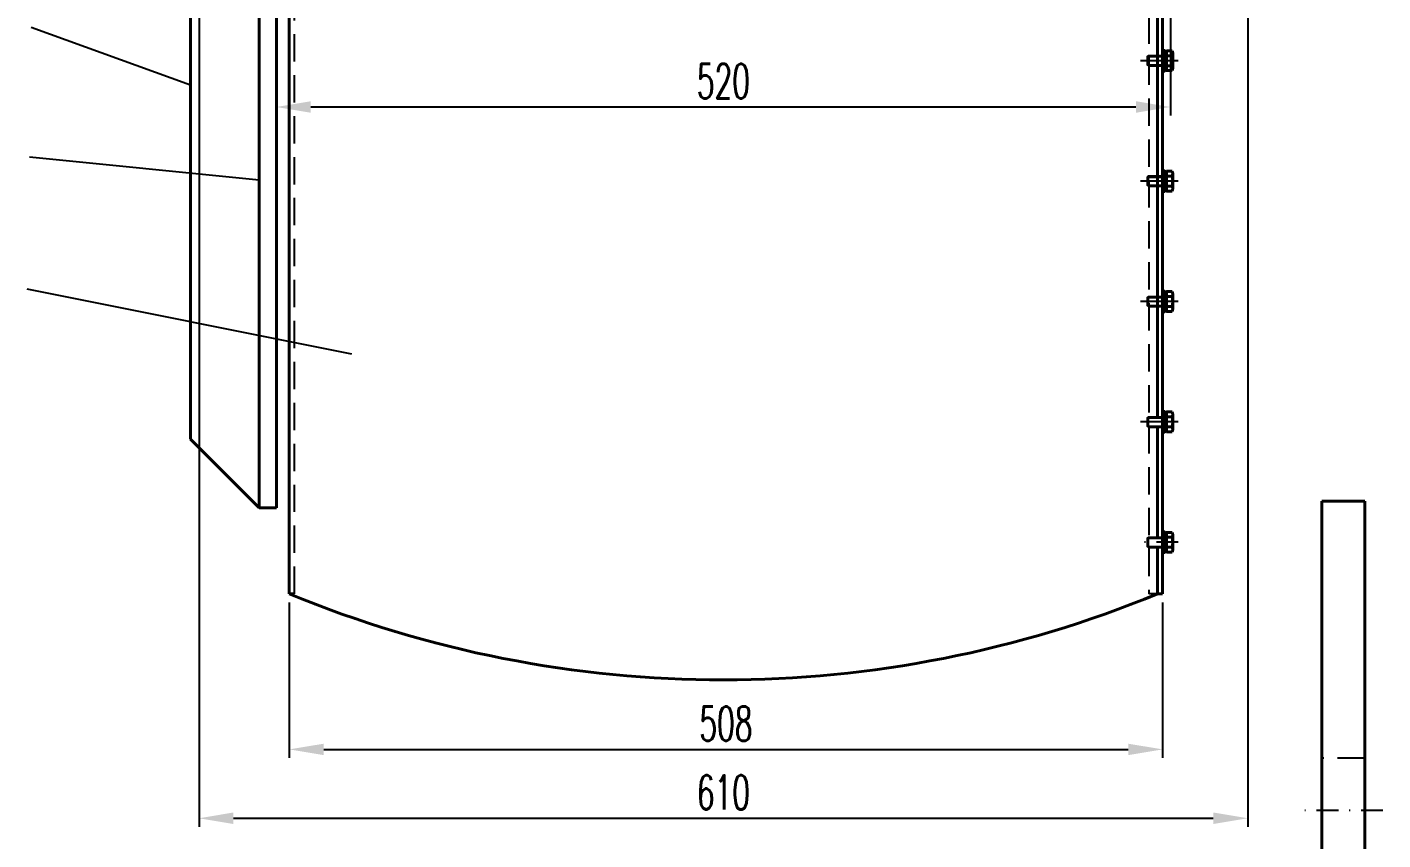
# Model space of a CAD drawing. Extents: x -1561 to -720, y 5788 to 6382.
# Drawn here: x -1368.2 to -1210.5, y 6144.7 to 6239.2 of the extents above; entities that cross this region are included whole.
import ezdxf

# ---------------------------------------------------------------- set-up
doc = ezdxf.new("R2010")
doc.units = 0
doc.linetypes.add('STRICHPUNKT', pattern=[25.4, 12.7, -6.35, 0, -6.35])
doc.linetypes.add('VERDECKT', pattern=[9.525, 6.35, -3.175])
doc.layers.get('Defpoints').update_dxf_attribs({"linetype": 'CONTINUOUS'})
for name, color, linetype, lineweight in [('ACHSE', 150, 'STRICHPUNKT', 25), ('BEM', 6, 'CONTINUOUS', 25), ('VERDECKT', 2, 'VERDECKT', 25), ('VOLL_05', 7, 'CONTINUOUS', 40)]:
    doc.layers.add(name, color=color, linetype=linetype, lineweight=lineweight)
doc.styles.get("Standard").update_dxf_attribs({"font": 'romans.shx', "width": 0.6})
doc.dimstyles.get("Standard").update_dxf_attribs({"dimtxt": 4, "dimasz": 4, "dimexe": 1, "dimexo": 1, "dimgap": 1, "dimtad": 1, "dimdsep": 46, "dimtxsty": 'Standard', "dimcen": 0, "dimclrd": 256, "dimclre": 256, "dimclrt": 256, "dimazin": 0, "dimtfac": 1, "dimtmove": 0, "dimatfit": 3, "dimfxl": 0, "dimtolj": 1, "dimtzin": 0, "dimarcsym": 0})

# ---------------------------------------------------------------- blocks, each defined once
blk = doc.blocks.new('*D54')
at = {"layer": 'BEM', "lineweight": -2}
for p, q in [((-1235.23, 6264.63), (-1235.23, 6228.88)), ((-1339.23, 6221.91), (-1339.23, 6230.88)), ((-1335.23, 6229.88), (-1239.23, 6229.88))]:
    blk.add_line(p, q, dxfattribs=at)
at = {"layer": 'BEM'}
for points in [[(-1335.23, 6230.55), (-1335.23, 6229.21), (-1339.23, 6229.88)], [(-1239.23, 6230.55), (-1239.23, 6229.21), (-1235.23, 6229.88)]]:
    blk.add_solid(points, dxfattribs=at)
at = {"layer": 'Defpoints', "color": 0}
for p in [(-1235.23, 6265.63), (-1235.23, 6229.88), (-1339.23, 6220.91)]:
    blk.add_point(p, dxfattribs=at)
at = {"layer": 'BEM', "insert": (-1287.23, 6232.88), "char_height": 4, "attachment_point": 5}
blk.add_mtext('\\A1;520', dxfattribs=at)
blk = doc.blocks.new('*D41')
at = {"layer": 'BEM', "lineweight": -2}
for p, q in [((-1348.23, 6287.3), (-1348.23, 6146.17)), ((-1226.23, 6287.3), (-1226.23, 6146.17)), ((-1344.23, 6147.17), (-1230.23, 6147.17))]:
    blk.add_line(p, q, dxfattribs=at)
at = {"layer": 'BEM'}
for points in [[(-1344.23, 6147.84), (-1344.23, 6146.5), (-1348.23, 6147.17)], [(-1230.23, 6147.84), (-1230.23, 6146.5), (-1226.23, 6147.17)]]:
    blk.add_solid(points, dxfattribs=at)
at = {"layer": 'Defpoints', "color": 0}
for p in [(-1348.23, 6288.3), (-1226.23, 6288.3), (-1226.23, 6147.17)]:
    blk.add_point(p, dxfattribs=at)
at = {"layer": 'BEM', "insert": (-1287.23, 6150.17), "char_height": 4, "attachment_point": 5}
blk.add_mtext('\\A1;610', dxfattribs=at)
blk = doc.blocks.new('*D39')
at = {"layer": 'BEM', "lineweight": -2}
for p, q in [((-1337.73, 6172.26), (-1337.73, 6154.18)), ((-1236.13, 6172.26), (-1236.13, 6154.18)), ((-1333.73, 6155.18), (-1240.13, 6155.18))]:
    blk.add_line(p, q, dxfattribs=at)
at = {"layer": 'BEM'}
for points in [[(-1333.73, 6155.84), (-1333.73, 6154.51), (-1337.73, 6155.18)], [(-1240.13, 6155.84), (-1240.13, 6154.51), (-1236.13, 6155.18)]]:
    blk.add_solid(points, dxfattribs=at)
at = {"layer": 'Defpoints', "color": 0}
for p in [(-1337.73, 6173.26), (-1236.13, 6173.26), (-1236.13, 6155.18)]:
    blk.add_point(p, dxfattribs=at)
at = {"layer": 'BEM', "insert": (-1286.93, 6158.18), "char_height": 4, "attachment_point": 5}
blk.add_mtext('\\A1;508', dxfattribs=at)

msp = doc.modelspace()

# ---------------------------------------------------------------- linework, layer by layer
at = {"layer": 'ACHSE'}
for p, q in [((-1234.3163, 6235.2614), (-1238.7025, 6235.2614)), ((-1234.3163, 6221.2614), (-1238.7025, 6221.2614)), ((-1234.3163, 6207.2614), (-1238.7025, 6207.2614)), ((-1234.3163, 6193.2614), (-1238.7025, 6193.2614))]:
    msp.add_line(p, q, dxfattribs=at)
at = {"layer": 'ACHSE', "ltscale": 0.2}
for p, q in [((-1234.3163, 6179.2614), (-1238.7025, 6179.2614)), ((-1210.5045, 6148.0597), (-1219.9057, 6148.0597))]:
    msp.add_line(p, q, dxfattribs=at)
at = {"layer": 'BEM'}
for p, q in [((-1367.7592, 6239.152), (-1349.2285, 6232.4472)), ((-1367.9534, 6224.0953), (-1341.2285, 6221.425)), ((-1330.4576, 6201.1327), (-1368.2329, 6208.6867))]:
    msp.add_line(p, q, dxfattribs=at)
at = {"layer": 'VERDECKT', "ltscale": 0.5}
for p, q in [((-1337.1285, 6173.2614), (-1337.1285, 6283.2614)), ((-1237.7285, 6283.2614), (-1237.7285, 6173.2614)), ((-1237.9367, 6235.7394), (-1237.8147, 6235.8614)), ((-1237.9367, 6235.7394), (-1237.9367, 6234.7834)), ((-1237.9367, 6235.7394), (-1236.1285, 6235.7394)), ((-1237.8147, 6235.8614), (-1237.8147, 6234.6614)), ((-1237.8147, 6235.8614), (-1236.1285, 6235.8614)), ((-1237.8147, 6234.6614), (-1237.9367, 6234.7834)), ((-1237.9367, 6234.7834), (-1236.1285, 6234.7834)), ((-1237.8147, 6234.6614), (-1236.1285, 6234.6614)), ((-1237.9367, 6221.7394), (-1237.8147, 6221.8614)), ((-1237.9367, 6221.7394), (-1237.9367, 6220.7834)), ((-1237.9367, 6221.7394), (-1236.1285, 6221.7394)), ((-1237.8147, 6221.8614), (-1237.8147, 6220.6614)), ((-1237.8147, 6221.8614), (-1236.1285, 6221.8614)), ((-1237.8147, 6220.6614), (-1237.9367, 6220.7834)), ((-1237.9367, 6220.7834), (-1236.1285, 6220.7834)), ((-1237.8147, 6220.6614), (-1236.1285, 6220.6614)), ((-1237.9367, 6207.7394), (-1237.8147, 6207.8614)), ((-1237.9367, 6207.7394), (-1237.9367, 6206.7834)), ((-1237.9367, 6207.7394), (-1236.1285, 6207.7394)), ((-1237.8147, 6206.6614), (-1237.9367, 6206.7834)), ((-1237.9367, 6206.7834), (-1236.1285, 6206.7834)), ((-1237.8147, 6207.8614), (-1237.8147, 6206.6614)), ((-1237.8147, 6207.8614), (-1236.1285, 6207.8614)), ((-1237.8147, 6206.6614), (-1236.1285, 6206.6614)), ((-1237.9367, 6193.7394), (-1237.8147, 6193.8614)), ((-1237.9367, 6193.7394), (-1237.9367, 6192.7834)), ((-1237.9367, 6193.7394), (-1236.1285, 6193.7394)), ((-1237.8147, 6192.6614), (-1237.9367, 6192.7834)), ((-1237.9367, 6192.7834), (-1236.1285, 6192.7834)), ((-1237.8147, 6193.8614), (-1237.8147, 6192.6614)), ((-1237.8147, 6193.8614), (-1236.1285, 6193.8614)), ((-1237.8147, 6192.6614), (-1236.1285, 6192.6614)), ((-1237.9367, 6179.7394), (-1237.8147, 6179.8614)), ((-1237.8147, 6179.8614), (-1237.8147, 6178.6614)), ((-1237.8147, 6179.8614), (-1236.1285, 6179.8614)), ((-1237.9367, 6179.7394), (-1237.9367, 6178.7834)), ((-1237.9367, 6179.7394), (-1236.1285, 6179.7394)), ((-1237.9367, 6178.7834), (-1236.1285, 6178.7834)), ((-1237.8147, 6178.6614), (-1237.9367, 6178.7834)), ((-1237.8147, 6178.6614), (-1236.1285, 6178.6614)), ((-1236.7285, 6173.2614), (-1237.7285, 6173.2614)), ((-1212.6047, 6154.1597), (-1217.6047, 6154.1597))]:
    msp.add_line(p, q, dxfattribs=at)
at = {"layer": 'VOLL_05'}
for p, q in [((-1349.2285, 6273.633), (-1349.2285, 6191.2614)), ((-1341.2285, 6265.633), (-1341.2285, 6188.1635)), ((-1337.7285, 6265.633), (-1337.7285, 6191.1202)), ((-1236.7285, 6265.633), (-1236.7285, 6193.8614)), ((-1236.1285, 6265.633), (-1236.1285, 6188.4081)), ((-1339.2285, 6252.0191), (-1339.2285, 6189.7936)), ((-1235.8685, 6236.4614), (-1236.1285, 6236.4614)), ((-1235.7685, 6236.3614), (-1235.8685, 6236.4614)), ((-1235.8685, 6236.4614), (-1235.8685, 6234.0614)), ((-1235.7685, 6236.3614), (-1235.7685, 6234.1614)), ((-1235.7685, 6234.4379), (-1235.7685, 6236.0849)), ((-1235.7685, 6236.0849), (-1235.6935, 6236.0849)), ((-1235.6935, 6234.1067), (-1235.6935, 6236.4161)), ((-1235.6935, 6236.1739), (-1235.6935, 6236.4161)), ((-1235.6935, 6236.4161), (-1235.0249, 6236.4161)), ((-1235.6935, 6235.8388), (-1235.0249, 6235.8388)), ((-1234.9397, 6234.3954), (-1234.9397, 6236.1274)), ((-1235.8685, 6234.0614), (-1236.1285, 6234.0614)), ((-1235.7685, 6234.1614), (-1235.8685, 6234.0614)), ((-1235.7685, 6234.4379), (-1235.6935, 6234.4379)), ((-1235.6935, 6234.6841), (-1235.0249, 6234.6841)), ((-1235.6935, 6234.3489), (-1235.6935, 6234.1067)), ((-1235.6935, 6234.1067), (-1235.0249, 6234.1067)), ((-1235.8685, 6222.4614), (-1236.1285, 6222.4614)), ((-1235.7685, 6222.3614), (-1235.8685, 6222.4614)), ((-1235.8685, 6222.4614), (-1235.8685, 6220.0614)), ((-1235.6935, 6220.1067), (-1235.6935, 6222.4161)), ((-1235.6935, 6222.1739), (-1235.6935, 6222.4161)), ((-1235.6935, 6222.4161), (-1235.0249, 6222.4161)), ((-1235.7685, 6222.3614), (-1235.7685, 6220.1614)), ((-1235.7685, 6220.4379), (-1235.7685, 6222.0849)), ((-1235.7685, 6222.0849), (-1235.6935, 6222.0849)), ((-1235.6935, 6221.8388), (-1235.0249, 6221.8388)), ((-1234.9397, 6220.3954), (-1234.9397, 6222.1274)), ((-1235.8685, 6220.0614), (-1236.1285, 6220.0614)), ((-1235.7685, 6220.1614), (-1235.8685, 6220.0614)), ((-1235.7685, 6220.4379), (-1235.6935, 6220.4379)), ((-1235.6935, 6220.6841), (-1235.0249, 6220.6841)), ((-1235.6935, 6220.3489), (-1235.6935, 6220.1067)), ((-1235.6935, 6220.1067), (-1235.0249, 6220.1067)), ((-1235.8685, 6208.4614), (-1236.1285, 6208.4614)), ((-1235.7685, 6208.3614), (-1235.8685, 6208.4614)), ((-1235.8685, 6208.4614), (-1235.8685, 6206.0614)), ((-1235.7685, 6208.3614), (-1235.7685, 6206.1614)), ((-1235.6935, 6206.1067), (-1235.6935, 6208.4161)), ((-1235.6935, 6208.1739), (-1235.6935, 6208.4161)), ((-1235.6935, 6208.4161), (-1235.0249, 6208.4161)), ((-1235.7685, 6206.4379), (-1235.7685, 6208.0849)), ((-1235.7685, 6208.0849), (-1235.6935, 6208.0849)), ((-1235.6935, 6207.8388), (-1235.0249, 6207.8388)), ((-1235.6935, 6206.6841), (-1235.0249, 6206.6841)), ((-1234.9397, 6206.3954), (-1234.9397, 6208.1274)), ((-1235.8685, 6206.0614), (-1236.1285, 6206.0614)), ((-1235.7685, 6206.1614), (-1235.8685, 6206.0614)), ((-1235.7685, 6206.4379), (-1235.6935, 6206.4379)), ((-1235.6935, 6206.3489), (-1235.6935, 6206.1067)), ((-1235.6935, 6206.1067), (-1235.0249, 6206.1067)), ((-1235.8685, 6194.4614), (-1236.1285, 6194.4614)), ((-1235.7685, 6194.3614), (-1235.8685, 6194.4614)), ((-1235.8685, 6194.4614), (-1235.8685, 6192.0614)), ((-1235.7685, 6194.3614), (-1235.7685, 6192.1614)), ((-1235.7685, 6192.4379), (-1235.7685, 6194.0849)), ((-1235.7685, 6194.0849), (-1235.6935, 6194.0849)), ((-1235.6935, 6192.1067), (-1235.6935, 6194.4161)), ((-1235.6935, 6194.1739), (-1235.6935, 6194.4161)), ((-1235.6935, 6194.4161), (-1235.0249, 6194.4161)), ((-1234.9397, 6192.3954), (-1234.9397, 6194.1274)), ((-1236.7285, 6192.6614), (-1236.7285, 6189.2414)), ((-1235.7685, 6192.4379), (-1235.6935, 6192.4379)), ((-1235.6935, 6193.8388), (-1235.0249, 6193.8388)), ((-1235.6935, 6192.6841), (-1235.0249, 6192.6841)), ((-1344.0627, 6186.0956), (-1349.2285, 6191.2614)), ((-1337.7285, 6191.1202), (-1337.7285, 6173.2614)), ((-1235.8685, 6192.0614), (-1236.1285, 6192.0614)), ((-1235.7685, 6192.1614), (-1235.8685, 6192.0614)), ((-1235.6935, 6192.3489), (-1235.6935, 6192.1067)), ((-1235.6935, 6192.1067), (-1235.0249, 6192.1067)), ((-1339.2285, 6189.7936), (-1339.2285, 6183.2614)), ((-1341.2285, 6188.1635), (-1341.2285, 6183.2614)), ((-1236.7285, 6189.2414), (-1236.7285, 6179.8614)), ((-1236.1285, 6188.4081), (-1236.1285, 6173.2614)), ((-1344.0627, 6186.0956), (-1341.2285, 6183.2614)), ((-1339.2285, 6183.2614), (-1341.2285, 6183.2614)), ((-1217.6047, 6110.0597), (-1217.6047, 6184.0597)), ((-1217.6047, 6184.0597), (-1212.6047, 6184.0597)), ((-1212.6047, 6110.0597), (-1212.6047, 6184.0597)), ((-1235.8685, 6180.4614), (-1236.1285, 6180.4614)), ((-1235.7685, 6180.3614), (-1235.8685, 6180.4614)), ((-1235.8685, 6180.4614), (-1235.8685, 6178.0614)), ((-1235.7685, 6180.3614), (-1235.7685, 6178.1614)), ((-1235.7685, 6178.4379), (-1235.7685, 6180.0849)), ((-1235.7685, 6180.0849), (-1235.6935, 6180.0849)), ((-1235.6935, 6178.1067), (-1235.6935, 6180.4161)), ((-1235.6935, 6180.1739), (-1235.6935, 6180.4161)), ((-1235.6935, 6180.4161), (-1235.0249, 6180.4161)), ((-1235.6935, 6179.8388), (-1235.0249, 6179.8388)), ((-1234.9397, 6178.3954), (-1234.9397, 6180.1274)), ((-1236.7285, 6178.6614), (-1236.7285, 6173.2614)), ((-1235.7685, 6178.4379), (-1235.6935, 6178.4379)), ((-1235.6935, 6178.6841), (-1235.0249, 6178.6841)), ((-1235.6935, 6178.3489), (-1235.6935, 6178.1067)), ((-1235.8685, 6178.0614), (-1236.1285, 6178.0614)), ((-1235.7685, 6178.1614), (-1235.8685, 6178.0614)), ((-1235.6935, 6178.1067), (-1235.0249, 6178.1067)), ((-1337.1285, 6173.2614), (-1337.7285, 6173.2614)), ((-1236.1285, 6173.2614), (-1236.7285, 6173.2614))]:
    msp.add_line(p, q, dxfattribs=at)
for centre, radius, start, end in [((-1235.4717, 6236.1274), 0.5319, 327.13278, 32.86722), ((-1236.9397, 6235.2614), 2, 343.22135, 16.77865), ((-1235.4717, 6234.3954), 0.5319, 327.13278, 32.86722), ((-1235.4717, 6222.1274), 0.5319, 327.13278, 32.86722), ((-1236.9397, 6221.2614), 2, 343.22135, 16.77865), ((-1235.4717, 6220.3954), 0.5319, 327.13278, 32.86722), ((-1235.4717, 6208.1274), 0.5319, 327.13278, 32.86722), ((-1236.9397, 6207.2614), 2, 343.22135, 16.77865), ((-1235.4717, 6206.3954), 0.5319, 327.13278, 32.86722), ((-1235.4717, 6194.1274), 0.5319, 327.13278, 32.86722), ((-1236.9397, 6193.2614), 2, 343.22135, 16.77865), ((-1235.4717, 6192.3954), 0.5319, 327.13278, 32.86722), ((-1235.4717, 6180.1274), 0.5319, 327.13278, 32.86722), ((-1236.9397, 6179.2614), 2, 343.22135, 16.77865), ((-1235.4717, 6178.3954), 0.5319, 327.13278, 32.86722), ((-1287.2285, 6295.7676), 132.5067, 247.59737, 292.40263)]:
    msp.add_arc(centre, radius, start, end, dxfattribs=at)

# ---------------------------------------------------------------- dimensions: what is measured, and where the dimension line sits
at = {"layer": 'BEM'}
dim = msp.add_linear_dim(base=(-1226.227, 6147.1704), p1=(-1348.23, 6288.2976), p2=(-1226.227, 6288.2976), text='610', dimstyle='Standard', override={"dimlfac": 5}, dxfattribs=at)
dim.commit()
dim.dimension.update_dxf_attribs({"geometry": '*D41', "text_midpoint": (-1287.2285, 6150.1704)})
for base, p1, p2, picture, middle in [((-1235.2285, 6229.8815), (-1339.2285, 6220.9063), (-1235.2285, 6265.633), '*D54', (-1287.2285, 6232.8815)), ((-1236.1285, 6155.1777), (-1337.7285, 6173.2614), (-1236.1285, 6173.2614), '*D39', (-1286.9285, 6158.1777))]:
    dim = msp.add_linear_dim(base=base, p1=p1, p2=p2, dimstyle='Standard', override={"dimlfac": 5}, dxfattribs=at)
    dim.commit()
    dim.dimension.update_dxf_attribs({"geometry": picture, "text_midpoint": middle})

doc.saveas('drawing.dxf')
